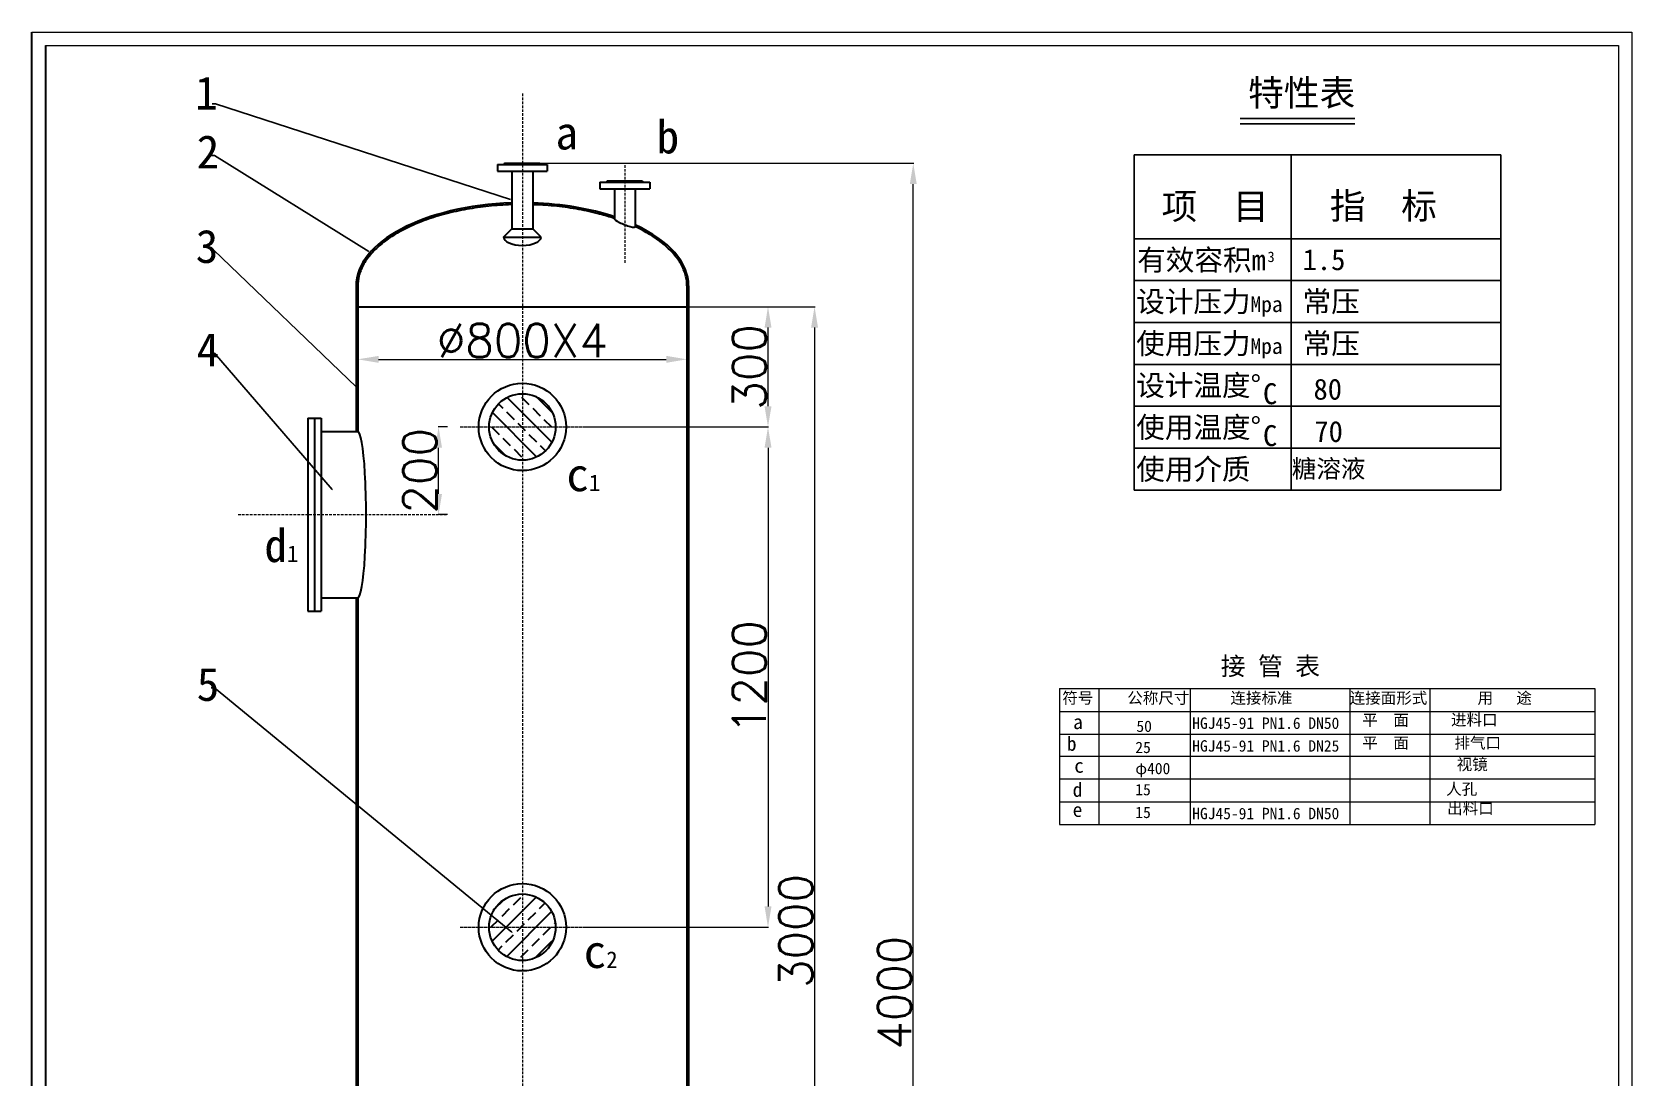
# Model space of a CAD drawing. Header units: millimetres. Extents: x -7851 to 49131, y -10352 to 4613.
# Drawn here: x 45281 to 49131, y -1850 to 666 of the extents above; entities that cross this region are included whole.
import ezdxf
from ezdxf import colors
from ezdxf.entities.mleader import LeaderData, LeaderLine
from ezdxf.math import Vec2, Vec3

# ---------------------------------------------------------------- set-up
doc = ezdxf.new("R2010")
doc.units = ezdxf.units.MM
doc.linetypes.add('DASHED2', pattern=[9.525, 6.35, -3.175])
for name, color, linetype, lineweight in [('内框架', 7, 'Continuous', 100), ('图层3', 1, 'DASHED2', 5), ('图层4', 7, 'Continuous', 20), ('实体', 7, 'Continuous', 30), ('文本', 7, 'Continuous', 20)]:
    doc.layers.add(name, color=color, linetype=linetype, lineweight=lineweight)
doc.styles.get("Standard").update_dxf_attribs({"font": 'txt.shx', "height": 80, "bigfont": 'gbcbig.shx'})
doc.styles.add('T仿宋_GB2312', font='SIMFANG.TTF')
doc.dimstyles.new('副本 ISO-25', dxfattribs={"dimtxt": 80, "dimasz": 50, "dimexe": 1.25, "dimexo": 0.625, "dimgap": 5, "dimtad": 1, "dimtxsty": 'Standard', "dimcen": 2.5, "dimadec": 0, "dimazin": 0, "dimtfac": 1, "dimtmove": 0, "dimatfit": 3, "dimfxl": 1, "dimlwd": 5, "dimlwe": 5, "dimarcsym": 0})

# ---------------------------------------------------------------- blocks, each defined once
blk = doc.blocks.new('*D28')
at = {"layer": 'Defpoints', "color": 0}
for p in [(46065.1, 4.7), (46857.1, 4.7), (46857.1, -121.8)]:
    blk.add_point(p, dxfattribs=at)
at = {"layer": '实体', "color": 0, "lineweight": 5}
for p, q in [((46065.1, 4.1), (46065.1, -123.1)), ((46857.1, 4.1), (46857.1, -123.1)), ((46115.1, -121.8), (46807.1, -121.8))]:
    blk.add_line(p, q, dxfattribs=at)
at = {"layer": '实体', "color": 0}
for points in [[(46115.1, -113.5), (46115.1, -130.2), (46065.1, -121.8)], [(46807.1, -113.5), (46807.1, -130.2), (46857.1, -121.8)]]:
    blk.add_solid(points, dxfattribs=at)
at = {"layer": '实体', "color": 0, "insert": (46461.1, -76.8), "char_height": 80, "attachment_point": 5}
blk.add_mtext('%%C800X4', dxfattribs=at)
blk = doc.blocks.new('*D29')
at = {"layer": 'Defpoints', "color": 0}
for p in [(46861.1, 4.7), (47052, 4.7), (46612.3, -284.5)]:
    blk.add_point(p, dxfattribs=at)
at = {"layer": '实体', "color": 0, "lineweight": 5}
for p, q in [((46861.7, 4.7), (47053.3, 4.7)), ((47052, -234.5), (47052, -45.3)), ((46612.9, -284.5), (47053.3, -284.5))]:
    blk.add_line(p, q, dxfattribs=at)
at = {"layer": '实体', "color": 0}
for points in [[(47043.7, -45.3), (47060.4, -45.3), (47052, 4.7)], [(47043.7, -234.5), (47060.4, -234.5), (47052, -284.5)]]:
    blk.add_solid(points, dxfattribs=at)
at = {"layer": '实体', "color": 0, "insert": (47007, -139.9), "char_height": 80, "attachment_point": 5, "rotation": 90}
blk.add_mtext('300', dxfattribs=at)
blk = doc.blocks.new('*D30')
at = {"layer": 'Defpoints', "color": 0}
for p in [(47052, 4.7), (46857.1, -2998.3), (47164, -2998.3)]:
    blk.add_point(p, dxfattribs=at)
at = {"layer": '实体', "color": 0, "lineweight": 5}
for p, q in [((47052.7, 4.7), (47165.2, 4.7)), ((47164, -45.3), (47164, -2948.3)), ((46857.7, -2998.3), (47165.2, -2998.3))]:
    blk.add_line(p, q, dxfattribs=at)
at = {"layer": '实体', "color": 0}
for points in [[(47155.6, -45.3), (47172.3, -45.3), (47164, 4.7)], [(47155.6, -2948.3), (47172.3, -2948.3), (47164, -2998.3)]]:
    blk.add_solid(points, dxfattribs=at)
at = {"layer": '实体', "color": 0, "insert": (47119, -1496.8), "char_height": 80, "attachment_point": 5, "rotation": 90}
blk.add_mtext('3000', dxfattribs=at)
blk = doc.blocks.new('*D32')
at = {"layer": 'Defpoints', "color": 0}
for p in [(46461.1, 349.7), (47401.5, 349.7), (46503.1, -3640.3)]:
    blk.add_point(p, dxfattribs=at)
at = {"layer": '实体', "color": 0, "lineweight": 5}
for p, q in [((46461.7, 349.7), (47402.8, 349.7)), ((47401.5, -3590.3), (47401.5, 299.7)), ((46503.7, -3640.3), (47402.8, -3640.3))]:
    blk.add_line(p, q, dxfattribs=at)
at = {"layer": '实体', "color": 0}
for points in [[(47393.2, 299.7), (47409.8, 299.7), (47401.5, 349.7)], [(47393.2, -3590.3), (47409.8, -3590.3), (47401.5, -3640.3)]]:
    blk.add_solid(points, dxfattribs=at)
at = {"layer": '实体', "color": 0, "insert": (47356.5, -1645.3), "char_height": 80, "attachment_point": 5, "rotation": 90}
blk.add_mtext('4000', dxfattribs=at)
blk = doc.blocks.new('*D33')
at = {"layer": 'Defpoints', "color": 0}
for p in [(46612.9, -284.5), (46610.7, -1487.8), (47052, -1487.8)]:
    blk.add_point(p, dxfattribs=at)
at = {"layer": '实体', "color": 0, "lineweight": 5}
for p, q in [((46613.6, -284.5), (47053.3, -284.5)), ((47052, -334.5), (47052, -1437.8)), ((46611.3, -1487.8), (47053.3, -1487.8))]:
    blk.add_line(p, q, dxfattribs=at)
at = {"layer": '实体', "color": 0}
for points in [[(47043.7, -334.5), (47060.4, -334.5), (47052, -284.5)], [(47043.7, -1437.8), (47060.4, -1437.8), (47052, -1487.8)]]:
    blk.add_solid(points, dxfattribs=at)
at = {"layer": '实体', "color": 0, "insert": (47007, -886.1), "char_height": 80, "attachment_point": 5, "rotation": 90}
blk.add_mtext('1200', dxfattribs=at)
blk = doc.blocks.new('*D36')
at = {"layer": 'Defpoints', "color": 0}
for p in [(46259.4, -284.5), (46281.8, -284.5), (46281.8, -495.3)]:
    blk.add_point(p, dxfattribs=at)
at = {"layer": '实体', "color": 0, "lineweight": 5}
for p, q in [((46281.2, -284.5), (46258.2, -284.5)), ((46259.4, -445.3), (46259.4, -334.5)), ((46281.2, -495.3), (46258.2, -495.3))]:
    blk.add_line(p, q, dxfattribs=at)
at = {"layer": '实体', "color": 0}
for points in [[(46251.1, -334.5), (46267.8, -334.5), (46259.4, -284.5)], [(46251.1, -445.3), (46267.8, -445.3), (46259.4, -495.3)]]:
    blk.add_solid(points, dxfattribs=at)
at = {"layer": '实体', "color": 0, "insert": (46214.4, -389.9), "char_height": 80, "attachment_point": 5, "rotation": 90}
blk.add_mtext('200', dxfattribs=at)

msp = doc.modelspace()

# ---------------------------------------------------------------- hatches: boundary and pattern name
at = {"layer": '实体'}
h = msp.add_hatch(dxfattribs=at)
h.set_pattern_fill('ANSI33', color=256, scale=8, style=0)
h.set_pattern_definition([(315, (21493.846, -8546.13), (-35.92102, -35.92102), []), (315, (21529.767, -8546.13), (-35.92102, -35.92102), [25.4, -12.7])])
h.paths.add_polyline_path([(46461.09, -364.477), (46461.09, -284.477), (46541.09, -284.477, -0.41421356)])
h.paths.add_polyline_path([(46461.09, -364.477, -0.41421356), (46381.09, -284.477), (46461.09, -284.477)])
h.paths.add_polyline_path([(46461.09, -284.477), (46381.09, -284.477, -0.41421356), (46461.09, -204.477)])
h.paths.add_polyline_path([(46541.09, -284.477), (46461.09, -284.477), (46461.09, -204.477, -0.41421356)])
h = msp.add_hatch(dxfattribs=at)
h.set_pattern_fill('ANSI33', color=256, scale=8, style=0)
h.set_pattern_definition([(45, (21492.26, 6773.883), (-35.92102, 35.92102), []), (45, (21528.18, 6773.883), (-35.92102, 35.92102), [25.4, -12.7])])
h.paths.add_polyline_path([(46459.505, -1407.768), (46459.505, -1487.768), (46539.505, -1487.768, 0.41421356)])
h.paths.add_polyline_path([(46459.505, -1407.768, 0.41421356), (46379.505, -1487.768), (46459.505, -1487.768)])
h.paths.add_polyline_path([(46459.505, -1487.768), (46379.505, -1487.768, 0.41421356), (46459.505, -1567.768)])
h.paths.add_polyline_path([(46539.505, -1487.768), (46459.505, -1487.768), (46459.505, -1567.768, 0.41421356)])

# ---------------------------------------------------------------- linework, layer by layer
at = {"layer": '内框架', "lineweight": 25}
for p, q in [((48187.785, 457.621), (48463.476, 457.621)), ((48187.785, 445.023), (48463.476, 445.023)), ((47932.882, 369.889), (47932.882, -436.327)), ((47932.882, 369.889), (48814.681, 369.889)), ((48310.796, 369.889), (48310.796, -436.327)), ((48814.681, 369.889), (48814.681, -436.327)), ((47932.882, 168.335), (48814.681, 168.335)), ((47932.882, 67.558), (48814.681, 67.558)), ((47932.882, -33.219), (48814.681, -33.219)), ((47932.882, -133.996), (48814.681, -133.996)), ((47932.882, -234.773), (48814.681, -234.773)), ((47932.882, -335.55), (48814.681, -335.55)), ((47932.882, -436.327), (48814.681, -436.327))]:
    msp.add_line(p, q, dxfattribs=at)
at = {"layer": '图层3'}
for p, q in [((46461.09, 517.571), (46461.09, -3577.816)), ((46707.523, 345.503), (46707.523, 107.849)), ((46311.458, -284.477), (46610.722, -284.477)), ((46313.043, -284.477), (46612.308, -284.477)), ((45777.031, -495.279), (46281.812, -495.279)), ((46311.458, -1487.768), (46610.722, -1487.768)), ((46313.043, -1487.768), (46612.308, -1487.768))]:
    msp.add_line(p, q, dxfattribs=at)
at = {"layer": '图层4'}
for p, q in [((45281.382, 665.511), (49130.502, 665.511)), ((49130.502, 665.511), (49130.502, -4784.169)), ((45313.782, 633.111), (49098.102, 633.111)), ((49098.102, 633.111), (49098.102, -4751.769))]:
    msp.add_line(p, q, dxfattribs=at)
at = {"layer": '实体'}
for p, q in [((45281.382, -4784.169), (45281.382, 665.511)), ((45313.782, 633.111), (45313.782, -4751.769)), ((46401.09, 346.721), (46401.09, 330.721)), ((46401.09, 346.721), (46521.09, 346.721)), ((46419.09, 349.721), (46416.09, 346.721)), ((46419.09, 349.721), (46503.09, 349.721)), ((46503.09, 349.721), (46506.09, 346.721)), ((46521.09, 346.721), (46521.09, 330.721)), ((46401.09, 330.721), (46521.09, 330.721)), ((46436.09, 330.721), (46436.09, 192.191)), ((46486.09, 330.721), (46486.09, 192.191)), ((46647.523, 304.35), (46647.523, 288.35)), ((46647.523, 304.35), (46767.523, 304.35)), ((46647.523, 288.35), (46767.523, 288.35)), ((46665.523, 307.35), (46662.523, 304.35)), ((46665.523, 307.35), (46749.523, 307.35)), ((46682.523, 288.35), (46682.523, 216.274)), ((46732.523, 288.35), (46732.523, 197.216)), ((46749.523, 307.35), (46752.523, 304.35)), ((46767.523, 304.35), (46767.523, 288.35)), ((46416.015, 172.296), (46436.09, 192.191)), ((46416.015, 172.296), (46506.165, 172.296)), ((46436.09, 192.191), (46486.09, 192.191)), ((46506.165, 172.296), (46486.09, 192.191)), ((46061.09, 54.721), (46061.09, -295.279)), ((46065.09, 54.721), (46065.09, -295.279)), ((46857.09, 54.721), (46857.09, -3014.279)), ((46861.09, 54.721), (46861.09, -3014.279)), ((46061.09, 4.721), (46861.09, 4.721)), ((45945.09, -263.279), (45945.09, -727.279)), ((45945.09, -263.279), (45977.09, -263.279)), ((45961.09, -263.279), (45961.09, -727.279)), ((45977.09, -263.279), (45977.09, -727.279)), ((45977.09, -295.279), (46065.09, -295.279)), ((45945.09, -727.279), (45977.09, -727.279)), ((45977.09, -695.279), (46065.09, -695.279)), ((46061.09, -695.279), (46061.09, -2046.521)), ((46065.09, -695.279), (46065.09, -2046.521))]:
    msp.add_line(p, q, dxfattribs=at)
for centre, radius in [((46461.09, -284.477), 105), ((46461.09, -284.477), 80), ((46461.09, -1487.768), 105), ((46461.09, -1487.768), 80)]:
    msp.add_circle(centre, radius, dxfattribs=at)
for centre, major_axis, ratio, start_param, end_param in [((46461.09, 54.721), (-400, 0), 0.5, 4.77492974, 6.28318531), ((46461.09, 54.721), (-400, 0), 0.5, 4.12572955, 4.64984822), ((46707.523, 207.14), (-25, 9.924), 0.18589002, 0, 3.28890481), ((46461.09, 54.721), (-400, 0), 0.5, 3.14159265, 3.96655842), ((46461.09, 172.296), (-45.075, 0), 0.44137405, 0, 3.14159265), ((46065.09, -495.279), (0, 200), 0.1, 3.14159265, 6.28318531)]:
    msp.add_ellipse(centre, major_axis=major_axis, ratio=ratio, start_param=start_param, end_param=end_param, dxfattribs=at)
for points, knots in [([(46436.166, 250.331), (46435.598, 250.313), (46435.03, 250.295), (46416.18, 249.663), (46397.983, 248.417), (46362.111, 244.687), (46344.436, 242.201), (46309.949, 236.039), (46293.138, 232.363), (46260.702, 223.893), (46245.078, 219.098), (46215.321, 208.489), (46201.188, 202.674), (46174.686, 190.141), (46162.318, 183.423), (46139.586, 169.226), (46129.223, 161.747), (46110.697, 146.188), (46102.535, 138.108), (46088.558, 121.525), (46082.742, 113.022), (46073.536, 95.77), (46070.145, 87.022), (46066.052, 70.416), (46065.09, 62.569), (46065.09, 54.721)], [4.77505276, 4.77505276, 4.77505276, 4.77505276, 4.77934331, 4.77934331, 4.91746637, 4.91746637, 5.05558944, 5.05558944, 5.1937125, 5.1937125, 5.33183557, 5.33183557, 5.46995863, 5.46995863, 5.6080817, 5.6080817, 5.74620476, 5.74620476, 5.88432782, 5.88432782, 6.02245089, 6.02245089, 6.16057395, 6.16057395, 6.28318531, 6.28318531, 6.28318531, 6.28318531]), ([(46682.523, 217.063), (46670.986, 220.929), (46659.038, 224.495), (46630.562, 232.008), (46613.782, 235.719), (46579.348, 241.954), (46561.694, 244.476), (46525.855, 248.283), (46507.668, 249.566), (46488.266, 250.258), (46487.14, 250.296), (46486.014, 250.331)], [4.121908816, 4.121908816, 4.121908816, 4.121908816, 4.226851055, 4.226851055, 4.364974119, 4.364974119, 4.503097183, 4.503097183, 4.641220247, 4.641220247, 4.649725203, 4.649725203, 4.649725203, 4.649725203]), ([(46857.09, 54.721), (46857.09, 62.299), (46856.193, 69.877), (46852.305, 86.22), (46848.989, 94.973), (46839.93, 112.24), (46834.188, 120.753), (46820.353, 137.361), (46812.261, 145.457), (46793.87, 161.052), (46783.571, 168.552), (46760.961, 182.795), (46748.65, 189.538), (46734.482, 196.296), (46733.505, 196.757), (46732.523, 197.216)], [3.141592654, 3.141592654, 3.141592654, 3.141592654, 3.259989606, 3.259989606, 3.39811267, 3.39811267, 3.536235734, 3.536235734, 3.674358798, 3.674358798, 3.812481863, 3.812481863, 3.950604927, 3.950604927, 3.960779176, 3.960779176, 3.960779176, 3.960779176])]:
    msp.add_open_spline(points, degree=3, knots=knots, dxfattribs=at)
at = {"layer": '文本'}
for p, q in [((47753.405, -913.884), (47753.405, -1240.645)), ((47753.405, -913.884), (49041.156, -913.884)), ((47848.178, -913.884), (47848.178, -1240.645)), ((48067.355, -913.884), (48067.355, -1240.645)), ((48451.824, -913.884), (48451.824, -1240.645)), ((48644.402, -913.884), (48644.402, -1240.645)), ((49041.156, -913.884), (49041.156, -1076.416)), ((47753.405, -968.627), (49041.156, -968.627)), ((47753.405, -1023.37), (49041.156, -1023.37)), ((47753.405, -1076.416), (49041.156, -1076.416)), ((49041.156, -1076.416), (49041.156, -1238.949)), ((47753.405, -1131.159), (49041.156, -1131.159)), ((47753.405, -1185.902), (49041.156, -1185.902)), ((49041.156, -1183.234), (49041.156, -1240.645)), ((47753.405, -1240.645), (49041.156, -1240.645))]:
    msp.add_line(p, q, dxfattribs=at)

# ---------------------------------------------------------------- texts
at = {"layer": '内框架', "lineweight": 25, "attachment_point": 1}
for s, insert, char_height, width in [('{\\fFangSong_GB2312|b0|i0|c134|p49;特性表}', (48206.935, 550.825), 62.9856, 377.9136), ('{\\fFangSong_GB2312|b0|i0|c134|p49;项  目}', (47998.915, 277.928), 62.9856, 377.9136), ('{\\fFangSong_GB2312|b0|i0|c134|p49;指  标}', (48403.659, 278.85), 62.9856, 377.9136), ('{\\fFangSong_GB2312|b0|i0|c134|p49;有效容积m}', (47940.228, 142.381), 50.38848, 377.9136), ('{\\fFangSong_GB2312|b0|i0|c134|p49;3}', (48253.733, 137.417), 25.19424, 136.35647), ('{\\fFangSong_GB2312|b0|i0|c134|p49;1.5}', (48338.147, 143.153), 50.38848, 377.9136), ('{\\fFangSong_GB2312|b0|i0|c134|p49;设计压力\\H0.75x;Mpa}', (47937.899, 42.376), 50.38848, 548.33573), ('{\\fFangSong_GB2312|b0|i0|c134|p49;常压}', (48338.147, 42.376), 50.38848, 377.9136), ('{\\fFangSong_GB2312|b0|i0|c134|p49;使用压力\\H0.75x;Mpa}', (47937.899, -58.401), 50.38848, 377.9136), ('{\\fFangSong_GB2312|b0|i0|c134|p49;常压}', (48338.147, -58.401), 50.38848, 377.9136), ('{\\fFangSong_GB2312|b0|i0|c134|p49;设计温度%%D}', (47937.899, -159.178), 50.38848, 377.9136), ('{\\fFangSong_GB2312|b0|i0|c134|p49;C}', (48242.787, -179.337), 50.38848, 104.24449), ('{\\fFangSong_GB2312|b0|i0|c134|p49;80}', (48364.331, -168.389), 50.38848, 377.9136), ('{\\fFangSong_GB2312|b0|i0|c134|p49;使用温度%%D}', (47937.899, -259.955), 50.38848, 377.9136), ('{\\fFangSong_GB2312|b0|i0|c134|p49;C}', (48242.787, -280.114), 50.38848, 104.24449), ('{\\fFangSong_GB2312|b0|i0|c134|p49;70}', (48366.397, -270.199), 50.38848, 377.9136), ('{\\fFangSong_GB2312|b0|i0|c134|p49;使用介质}', (47937.899, -360.732), 50.38848, 377.9136), ('{\\fFangSong_GB2312|b0|i0|c134|p49;糖溶液}', (48312.332, -363.191), 43.2, 596.66274)]:
    msp.add_mtext(s, dxfattribs=dict(at, insert=insert, char_height=char_height, width=width))
at = {"layer": '实体', "char_height": 80, "width": 128.8581, "attachment_point": 1}
for s, insert in [('{\\fFangSong_GB2312|b0|i0|c134|p49;1}', (45673.692, 558.949)), ('{\\fFangSong_GB2312|b0|i0|c134|p49;a}', (46540.671, 463.03)), ('{\\fFangSong_GB2312|b0|i0|c134|p49;b}', (46783.863, 453.682)), ('{\\fFangSong_GB2312|b0|i0|c134|p49;2}', (45677.512, 417.334)), ('{\\fFangSong_GB2312|b0|i0|c134|p49;3}', (45675.199, 190.039)), ('{\\fFangSong_GB2312|b0|i0|c134|p49;4}', (45677.378, -58.253)), ('{\\fFangSong_GB2312|b0|i0|c134|p49;c\\H0.5x;1}', (46566.824, -358.834)), ('{\\fFangSong_GB2312|b0|i0|c134|p49;d\\H0.5x;1}', (45840.468, -529.253)), ('{\\fFangSong_GB2312|b0|i0|c134|p49;5}', (45677.575, -863.34)), ('{\\fFangSong_GB2312|b0|i0|c134|p49;c\\H0.5x;2}', (46608.465, -1505.724))]:
    msp.add_mtext(s, dxfattribs=dict(at, insert=insert))
at = {"layer": '文本', "insert": (48141.195, -837.766), "char_height": 32.84582, "width": 451.95841, "attachment_point": 1}
msp.add_mtext('{\\f仿宋_GB2312|b0|i0|c134|p49;\\H1.333x;接 管 表}', dxfattribs=at)
at = {"layer": '文本', "attachment_point": 1, "style": 'T仿宋_GB2312'}
for s, insert, char_height, width in [('符号', (47759.981, -922.5), 27.3715, 230.00695), ('公称尺寸', (47916.252, -922.591), 27.3715, 234.71078), ('连接标准', (48164.472, -922.591), 27.3715, 234.71078), ('连接面形式', (48451.39, -922.591), 27.3715, 234.71078), ('用   途', (48758.959, -922.591), 27.3715, 234.71078), ('a', (47786.142, -976.813), 34.214, 230.00695), ('50', (47938.297, -990.645), 27.3715, 174.1513), ('HGJ45-91 PN1.6 DN50  ', (48072.602, -983.237), 27.37152, 665.18876), ('平  面', (48481.68, -975.858), 27.3715, 234.71078), ('进料口', (48695.129, -975.088), 27.3715, 671.98791), ('b', (47770.95, -1029.095), 34.214, 230.00695), ('HGJ45-91 PN1.6 DN25 ', (48072.602, -1037.98), 27.37152, 665.18876), ('平  面', (48481.68, -1030.601), 27.3715, 234.71078), ('排气口', (48703.402, -1030.605), 27.3715, 234.71078), ('25', (47935.69, -1041.444), 27.3715, 174.1513), ('c', (47788.664, -1081.985), 34.214, 230.00695), ('φ400', (47935.69, -1092.243), 27.3715, 174.1513), ('视镜', (48708.747, -1082.393), 27.3715, 234.71078), ('d', (47784.928, -1139.828), 34.214, 230.00695), ('15', (47935.69, -1143.042), 27.3715, 174.1513), ('人孔', (48683.563, -1141.578), 27.3715, 318.9133), ('出料口', (48685.897, -1188.222), 27.3715, 318.9133), ('e{\\H0.6934x;}', (47784.928, -1188.102), 34.2144, 230.00695), ('15', (47935.69, -1197.749), 27.3715, 174.1513), ('HGJ45-91 PN1.6 DN50  ', (48072.602, -1200.513), 27.37152, 665.18876)]:
    msp.add_mtext(s, dxfattribs=dict(at, insert=insert, char_height=char_height, width=width))

# ---------------------------------------------------------------- dimensions: what is measured, and where the dimension line sits
at = {"layer": '实体'}
for base, p1, p2, text, picture, middle in [((47401.514, 349.721), (46503.09, -3640.278), (46461.09, 349.721), '4000', '*D32', (47356.514, -1645.279)), ((47052.037, 4.721), (46612.308, -284.477), (46861.09, 4.721), '300', '*D29', (47007.037, -139.878)), ((47163.955, -2998.279), (47052.037, 4.721), (46857.09, -2998.279), '3000', '*D30', (47118.955, -1496.779)), ((46259.448, -284.477), (46281.812, -495.279), (46281.812, -284.477), '200', '*D36', (46214.448, -389.878)), ((47052.037, -1487.768), (46612.933, -284.477), (46610.722, -1487.768), '1200', '*D33', (47007.037, -886.122))]:
    dim = msp.add_linear_dim(base=base, p1=p1, p2=p2, angle=90, text=text, dimstyle='副本 ISO-25', dxfattribs=at)
    dim.commit()
    dim.dimension.update_dxf_attribs({"geometry": picture, "text_midpoint": middle})
dim = msp.add_linear_dim(base=(46857.09, -121.829), p1=(46065.09, 4.721), p2=(46857.09, 4.721), text='%%C800X4', dimstyle='副本 ISO-25', dxfattribs=at)
dim.commit()
dim.dimension.update_dxf_attribs({"geometry": '*D28', "text_midpoint": (46461.09, -76.829)})

# ---------------------------------------------------------------- leaders
ml = msp.add_multileader_mtext('Standard', dxfattribs=at)
ml.set_content('', color=256)
ml.set_leader_properties()
ml.build(insert=Vec2(0, 0))
ctx = ml.context
ctx.base_point, ctx.plane_origin = Vec3(45710.581, 492.977), Vec3(46436.09, 261.456)
ctx.text_align_type = 2
notes = []
notes.append((ctx, [(0, (1, 1, 0), (45722.581, 492.977), (-1, 0), 8, [(0, [(46436.09, 261.456)], 0, [])])]))
ctx.mtext.insert, ctx.mtext.alignment, ctx.mtext.flow_direction = Vec3(45712.581, 494.977), 3, 5
ml = msp.add_multileader_mtext('Standard', dxfattribs=at)
ml.set_content('', color=256)
ml.set_leader_properties()
ml.build(insert=Vec2(0, 0))
ctx = ml.context
ctx.base_point, ctx.plane_origin = Vec3(45708.401, 368.83), Vec3(46095.25, 135.784)
ctx.text_align_type = 2
notes.append((ctx, [(0, (1, 1, 0), (45720.401, 368.83), (-1, 0), 8, [(0, [(46095.25, 135.784)], 0, [])])]))
ctx.mtext.insert, ctx.mtext.alignment, ctx.mtext.flow_direction = Vec3(45710.401, 370.83), 3, 5
ml = msp.add_multileader_mtext('Standard', dxfattribs=at)
ml.set_content('', color=256)
ml.set_leader_properties()
ml.build(insert=Vec2(0, 0))
ctx = ml.context
ctx.base_point, ctx.plane_origin = Vec3(45706.088, 141.536), Vec3(46064.605, -191.699)
ctx.text_align_type = 2
notes.append((ctx, [(0, (1, 1, 0), (45718.088, 141.536), (-1, 0), 8, [(0, [(46064.605, -191.699)], 0, [])])]))
ctx.mtext.insert, ctx.mtext.alignment, ctx.mtext.flow_direction = Vec3(45708.088, 143.536), 3, 5
ml = msp.add_multileader_mtext('Standard', dxfattribs=at)
ml.set_content('', color=256)
ml.set_leader_properties()
ml.build(insert=Vec2(0, 0))
ctx = ml.context
ctx.base_point, ctx.plane_origin = Vec3(45708.268, -106.757), Vec3(46005.763, -437.814)
ctx.text_align_type = 2
notes.append((ctx, [(0, (1, 1, 0), (45720.268, -106.757), (-1, 0), 8, [(0, [(46005.763, -437.814)], 0, [])])]))
ctx.mtext.insert, ctx.mtext.alignment, ctx.mtext.flow_direction = Vec3(45710.268, -104.757), 3, 5
ml = msp.add_multileader_mtext('Standard', dxfattribs=at)
ml.set_content('', color=256)
ml.set_leader_properties()
ml.build(insert=Vec2(0, 0))
ctx = ml.context
ctx.base_point, ctx.plane_origin = Vec3(45708.464, -911.844), Vec3(46438.85, -1501.78)
ctx.text_align_type = 2
notes.append((ctx, [(0, (1, 1, 0), (45720.464, -911.844), (-1, 0), 8, [(0, [(46438.85, -1501.78)], 0, [])])]))
ctx.mtext.insert, ctx.mtext.alignment, ctx.mtext.flow_direction = Vec3(45710.464, -909.844), 3, 5
for ctx, leaders in notes:
    for number, flags, end, landing, length, lines in leaders:
        leader = LeaderData()
        leader.index, (leader.has_last_leader_line, leader.has_dogleg_vector, leader.attachment_direction) = number, flags
        leader.last_leader_point, leader.dogleg_vector, leader.dogleg_length = Vec3(end), Vec3(landing), length
        for number, points, colour, breaks in lines:
            line = LeaderLine()
            line.index, line.vertices, line.color, line.breaks = number, Vec3.list(points), colors.encode_raw_color(colour), breaks
            leader.lines.append(line)
        ctx.leaders.append(leader)

doc.saveas('drawing.dxf')
